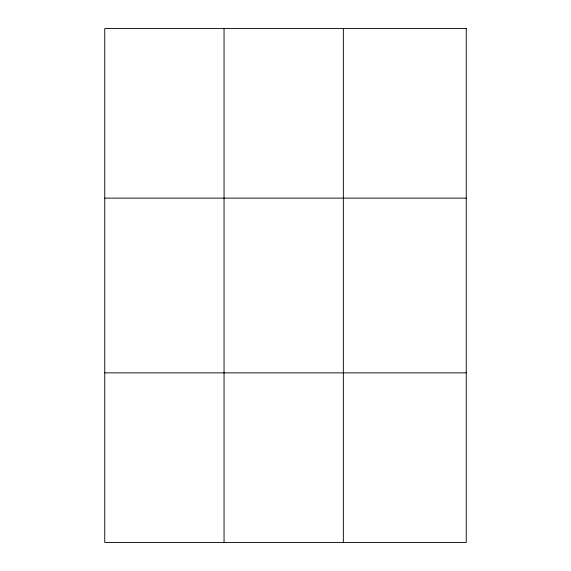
<?xml version="1.0" encoding="UTF-8"?>
<svg xmlns="http://www.w3.org/2000/svg" width="571" height="571" viewBox="0 0 571 571"><rect width="100%" height="100%" fill="white"/><g stroke="black" fill="none" stroke-linecap="round" stroke-linejoin="round"><path stroke-width="0.86" d="M224.046 542.45L224.046 28.55M343.342 542.45L343.342 28.55M104.75 198.137L466.25 198.137M104.75 372.863L466.25 372.863M466.25 28.55L104.75 28.55L104.75 542.45L466.25 542.45L466.25 28.55"/></g></svg>
